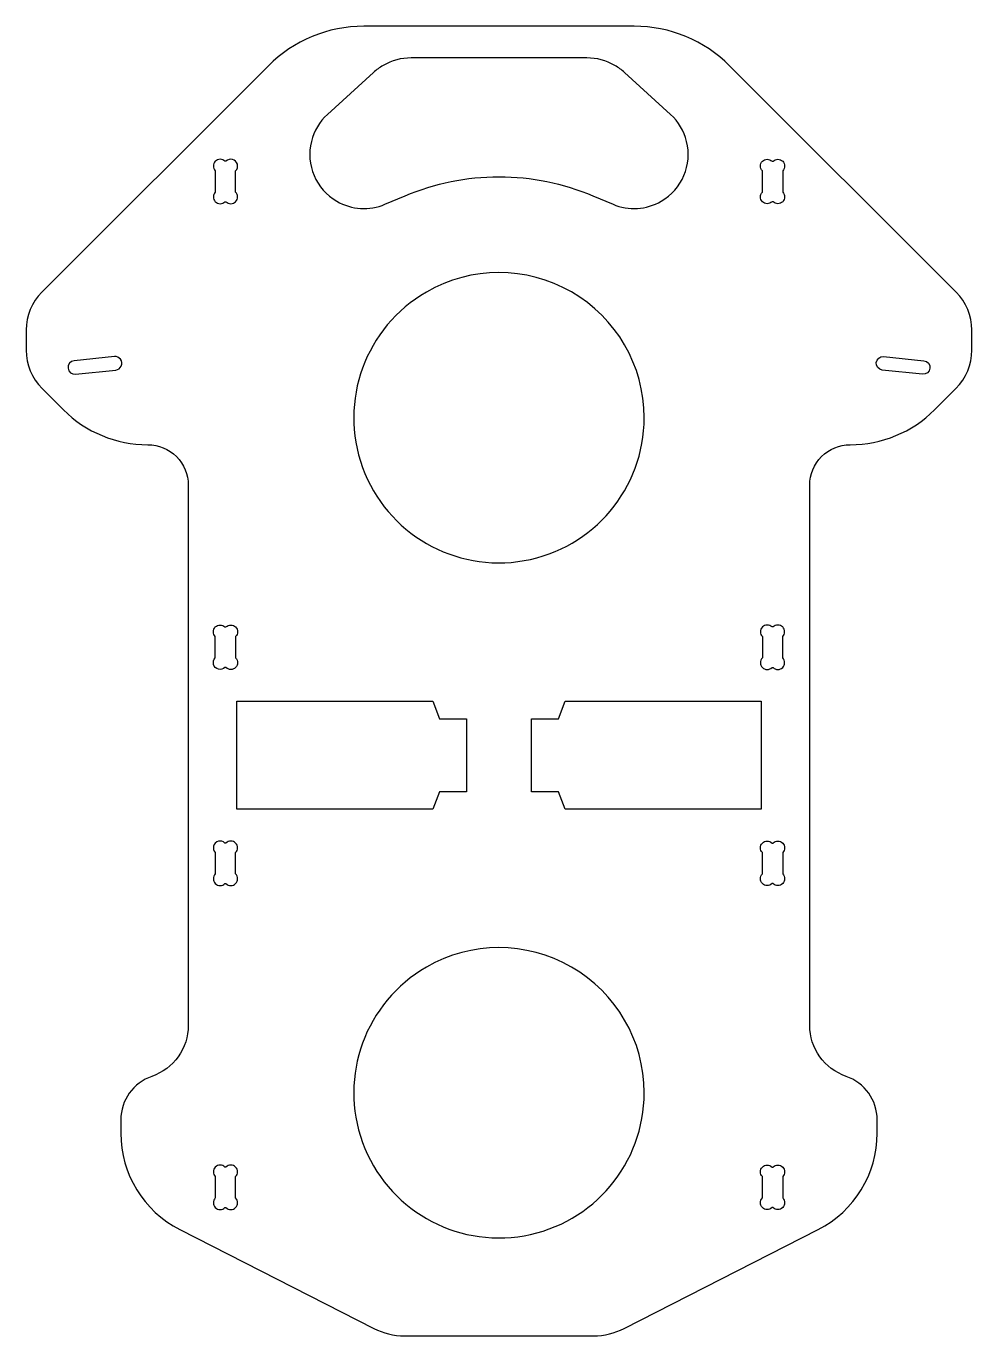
# Model space of a CAD drawing. Header units: millimetres. Extents: x -35 to 35, y -43 to 54.
import ezdxf

# ---------------------------------------------------------------- set-up
doc = ezdxf.new("R2010")
doc.units = ezdxf.units.MM
doc.layers.add('Base', color=70, linetype='Continuous')

msp = doc.modelspace()

# ---------------------------------------------------------------- linework, layer by layer
at = {"layer": 'Base'}
for points in [[(-23, 20), (-23, -20, -0.320465), (-25.703, -23.784, 0.320465), (-28, -27), (-28, -28, 0.281892), (-23.636, -35.126), (-9.272, -42.454, 0.118486), (-7, -43), (7, -43, 0.118486), (9.272, -42.454), (23.636, -35.126, 0.281892), (28, -28), (28, -27, 0.320465), (25.703, -23.784, -0.320465), (23, -20), (23, 20, -0.414214), (26, 23, 0.198912), (32.243, 25.586), (33.828, 27.172, 0.198912), (35, 30), (35, 31.5, 0.198912), (33.839, 34.303), (17.071, 51.071, 0.198912), (10, 54), (-10, 54, 0.198912), (-17.071, 51.071), (-33.839, 34.303, 0.198912), (-35, 31.5), (-35, 30, 0.198912), (-33.828, 27.172), (-32.243, 25.586, 0.198912), (-26, 23, -0.414214)], [(12.701, 47.457), (9.298, 50.564, 0.054168), (8.575, 51.094, 0.131653), (6.5, 51.65), (0, 51.65), (-6.5, 51.65, 0.131653), (-8.575, 51.094, 0.054168), (-9.298, 50.564), (-12.701, 47.457, 0.1482), (-13.888, 45.461, 0.334005), (-12.003, 41.031, 0.235134), (-8.44, 40.811), (-6.954, 41.44, -0.100374), (0, 42.85, -0.100374), (6.954, 41.44), (8.44, 40.811, 0.235134), (12.003, 41.031, 0.334005), (13.888, 45.461, 0.1482)], [(-19.5, 43.29, 1), (-20.21, 44), (-20.29, 44, 1), (-21, 43.29), (-21, 41.71, 1), (-20.29, 41), (-20.21, 41, 1), (-19.5, 41.71)], [(19.5, 43.29, -1), (20.21, 44), (20.29, 44, -1), (21, 43.29), (21, 41.71, -1), (20.29, 41), (20.21, 41, -1), (19.5, 41.71)], [(10.75, 25.024, 0.576616), (-5.375, 34.31, 1.732051), (10.75, 25, 0.000551)], [(-31.459, 29.216, 1), (-31.354, 28.222), (-28.371, 28.535, 1), (-28.475, 29.53)], [(31.459, 29.216, -1), (31.354, 28.222), (28.371, 28.535, -1), (28.475, 29.53)], [(-19.5, 7.21, -1), (-20.21, 6.5), (-20.29, 6.5, -1), (-21, 7.21), (-21, 8.79, -1), (-20.29, 9.5), (-20.21, 9.5, -1), (-19.5, 8.79)], [(19.5, 7.21, 1), (20.21, 6.5), (20.29, 6.5, 1), (21, 7.21), (21, 8.79, 1), (20.29, 9.5), (20.21, 9.5, 1), (19.5, 8.79)], [(-19.5, -7.21, 1), (-20.21, -6.5), (-20.29, -6.5, 1), (-21, -7.21), (-21, -8.79, 1), (-20.29, -9.5), (-20.21, -9.5, 1), (-19.5, -8.79)], [(19.5, -7.21, -1), (20.21, -6.5), (20.29, -6.5, -1), (21, -7.21), (21, -8.79, -1), (20.29, -9.5), (20.21, -9.5, -1), (19.5, -8.79)], [(10.75, -24.976, 0.576616), (-5.375, -15.69, 1.732051), (10.75, -25, 0.000551)], [(-19.5, -31.21, 1), (-20.21, -30.5), (-20.29, -30.5, 1), (-21, -31.21), (-21, -32.79, 1), (-20.29, -33.5), (-20.21, -33.5, 1), (-19.5, -32.79)], [(19.5, -31.21, -1), (20.21, -30.5), (20.29, -30.5, -1), (21, -31.21), (21, -32.79, -1), (20.29, -33.5), (20.21, -33.5, -1), (19.5, -32.79)]]:
    msp.add_lwpolyline(points, format="xyb", close=True, dxfattribs=at)
for points in [[(-4.4, -2.7), (-4.9, -4), (-19.4, -4), (-19.4, 4), (-4.9, 4), (-4.4, 2.7), (-2.4, 2.7), (-2.4, -2.7)], [(4.4, -2.7), (2.4, -2.7), (2.4, 2.7), (4.4, 2.7), (4.9, 4), (19.4, 4), (19.4, -4), (4.9, -4)]]:
    msp.add_lwpolyline(points, close=True, dxfattribs=at)

doc.saveas('drawing.dxf')
